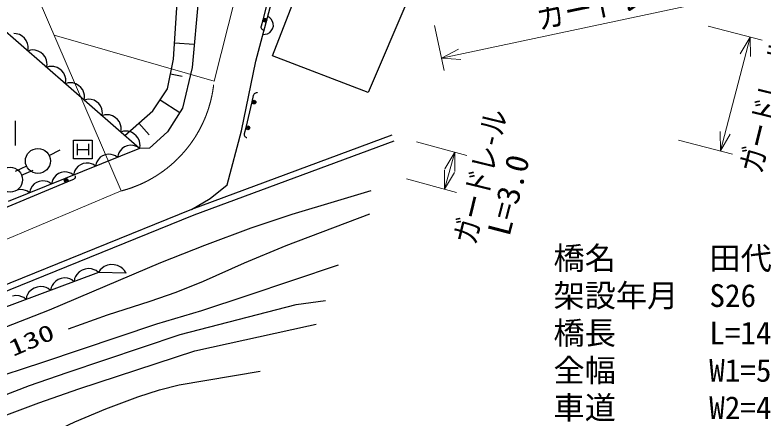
# Model space of a CAD drawing. Units: millimetres, scale not verified. Extents: x 40000 to 680000, y 20000 to 380000.
# Drawn here: x 167387 to 227336, y 265706 to 298054 of the extents above; entities that cross this region are included whole.
import ezdxf
from ezdxf.enums import TextEntityAlignment as Align

# ---------------------------------------------------------------- set-up
doc = ezdxf.new("R2010")
doc.units = ezdxf.units.MM
doc.header["$LTSCALE"] = 1000
doc.linetypes.add('CHAIN', pattern=[18.5, 12, -1.5, 3.5, -1.5])
for name, color, linetype, lineweight in [('M-BGD', 7, 'Continuous', 25), ('M-BGD-EXST', 7, 'Continuous', 25), ('M-BMK', 2, 'CHAIN', 13), ('M-STR-HTXT', 7, 'Continuous', 13)]:
    doc.layers.add(name, color=color, linetype=linetype, lineweight=lineweight)
doc.styles.add('ＭＳ ゴシック', font='')
doc.styles.get('ＭＳ ゴシック').set_extended_font_data('MS Gothic')

msp = doc.modelspace()

# ---------------------------------------------------------------- linework, layer by layer
at = {"layer": 'M-BGD'}
for p, q in [((186686, 294355), (189758, 305785)), ((180082, 294499), (180803, 305056)), ((187267, 297668), (189223, 305059)), ((188037, 294777), (191555, 303950)), ((182312, 301777), (181590, 293843)), ((199409, 300557), (195702, 291823)), ((177372, 287331), (165439, 297753)), ((187139, 297185), (187267, 297668)), ((187807, 297832), (187649, 297937)), ((187929, 297707), (187807, 297832)), ((188034, 297523), (187929, 297707)), ((188082, 297355), (188034, 297523)), ((188094, 297165), (188082, 297355)), ((187118, 297108), (187139, 297185)), ((187120, 297035), (187118, 297108)), ((187136, 296979), (187120, 297035)), ((187172, 296918), (187136, 296979)), ((187212, 296876), (187172, 296918)), ((187265, 296841), (187212, 296876)), ((187304, 296831), (187265, 296841)), ((187801, 296654), (187927, 296775)), ((187927, 296775), (188031, 296933)), ((188031, 296933), (188094, 297165)), ((167493, 296543), (167294, 296558)), ((167753, 296476), (167493, 296543)), ((167960, 296348), (167753, 296476)), ((168141, 296190), (167960, 296348)), ((168295, 296002), (168141, 296190)), ((187260, 296488), (187449, 296500)), ((187449, 296500), (187617, 296548)), ((187617, 296548), (187801, 296654)), ((168397, 295754), (168295, 296002)), ((168439, 295558), (168397, 295754)), ((168450, 295389), (168439, 295558)), ((180172, 295818), (181760, 295710)), ((168409, 295159), (168450, 295389)), ((168631, 295231), (168409, 295159)), ((168800, 295242), (168631, 295231)), ((169000, 295227), (168800, 295242)), ((169259, 295160), (169000, 295227)), ((169466, 295032), (169259, 295160)), ((169647, 294874), (169466, 295032)), ((169802, 294686), (169647, 294874)), ((169903, 294438), (169802, 294686)), ((169945, 294242), (169903, 294438)), ((179623, 292138), (180082, 294499)), ((185528, 288756), (186686, 294355)), ((195702, 291823), (188037, 294777)), ((169915, 293843), (169957, 294073)), ((170137, 293915), (169915, 293843)), ((169957, 294073), (169945, 294242)), ((170307, 293927), (170137, 293915)), ((170506, 293912), (170307, 293927)), ((170766, 293844), (170506, 293912)), ((170973, 293716), (170766, 293844)), ((181590, 293843), (180803, 290564)), ((171154, 293559), (170973, 293716)), ((171308, 293371), (171154, 293559)), ((171410, 293122), (171308, 293371)), ((179853, 293318), (180777, 293139)), ((171451, 292927), (171410, 293122)), ((171422, 292528), (171463, 292757)), ((171644, 292600), (171422, 292528)), ((171463, 292757), (171451, 292927)), ((171813, 292611), (171644, 292600)), ((172012, 292596), (171813, 292611)), ((172272, 292529), (172012, 292596)), ((172479, 292401), (172272, 292529)), ((172660, 292243), (172479, 292401)), ((172814, 292055), (172660, 292243)), ((172916, 291807), (172814, 292055)), ((178443, 290368), (179623, 292138)), ((172958, 291611), (172916, 291807)), ((172928, 291212), (172969, 291442)), ((172969, 291442), (172958, 291611)), ((186397, 291093), (186513, 291580)), ((186513, 291580), (186531, 291657)), ((186531, 291657), (186552, 291704)), ((186552, 291704), (186595, 291755)), ((186595, 291755), (186634, 291787)), ((186634, 291787), (186680, 291807)), ((186680, 291807), (186745, 291823)), ((186745, 291823), (186796, 291821)), ((186796, 291821), (186825, 291814)), ((173139, 291280), (172928, 291212)), ((173300, 291291), (173139, 291280)), ((173489, 291277), (173300, 291291)), ((173736, 291213), (173489, 291277)), ((173933, 291092), (173736, 291213)), ((174104, 290942), (173933, 291092)), ((174251, 290763), (174104, 290942)), ((174348, 290527), (174251, 290763)), ((179033, 291253), (180587, 290217)), ((185908, 289028), (186397, 291093)), ((174387, 290341), (174348, 290527)), ((174359, 289962), (174398, 290180)), ((174398, 290180), (174387, 290341)), ((176180, 288372), (178443, 290368)), ((180803, 290564), (179623, 288663)), ((167427, 287567), (167427, 289567)), ((174581, 290034), (174359, 289962)), ((174750, 290045), (174581, 290034)), ((174950, 290031), (174750, 290045)), ((175209, 289963), (174950, 290031)), ((175416, 289835), (175209, 289963)), ((175597, 289677), (175416, 289835)), ((175752, 289489), (175597, 289677)), ((175854, 289241), (175752, 289489)), ((175895, 289046), (175854, 289241)), ((175907, 288876), (175895, 289046)), ((177311, 289370), (178136, 288435)), ((185793, 288542), (185908, 289028)), ((175865, 288647), (175907, 288876)), ((176087, 288718), (175865, 288647)), ((176257, 288730), (176087, 288718)), ((176456, 288715), (176257, 288730)), ((176716, 288647), (176456, 288715)), ((176923, 288520), (176716, 288647)), ((177104, 288362), (176923, 288520)), ((177258, 288174), (177104, 288362)), ((179623, 288663), (178180, 287351)), ((197588, 288399), (181529, 282449)), ((184387, 284409), (185528, 288756)), ((185775, 288464), (185793, 288542)), ((185778, 288391), (185775, 288464)), ((185796, 288335), (185778, 288391)), ((177360, 287925), (177258, 288174)), ((177401, 287730), (177360, 287925)), ((197761, 287931), (181710, 281983)), ((185833, 288275), (185796, 288335)), ((185875, 288235), (185833, 288275)), ((185928, 288201), (185875, 288235)), ((185967, 288192), (185928, 288201)), ((177372, 287331), (166849, 283078)), ((170118, 286785), (171013, 287232)), ((175974, 287340), (175806, 287149)), ((176172, 287461), (175974, 287340)), ((176383, 287546), (176172, 287461)), ((176609, 287596), (176383, 287546)), ((176863, 287576), (176609, 287596)), ((177046, 287527), (176863, 287576)), ((177195, 287464), (177046, 287527)), ((177372, 287331), (177195, 287464)), ((177372, 287331), (177413, 287561)), ((178180, 287351), (177372, 287331)), ((177413, 287561), (177401, 287730)), ((174213, 286628), (174044, 286437)), ((174410, 286749), (174213, 286628)), ((174621, 286834), (174410, 286749)), ((174847, 286884), (174621, 286834)), ((175101, 286864), (174847, 286884)), ((175285, 286815), (175101, 286864)), ((175433, 286752), (175285, 286815)), ((175610, 286619), (175433, 286752)), ((175645, 286838), (175610, 286619)), ((175708, 286986), (175645, 286838)), ((175806, 287149), (175708, 286986)), ((172648, 286037), (172451, 285916)), ((172860, 286122), (172648, 286037)), ((173086, 286172), (172860, 286122)), ((173340, 286152), (173086, 286172)), ((173523, 286103), (173340, 286152)), ((173672, 286040), (173523, 286103)), ((173849, 285907), (173672, 286040)), ((173883, 286126), (173849, 285907)), ((173946, 286274), (173883, 286126)), ((174044, 286437), (173946, 286274)), ((168317, 285917), (167410, 285496)), ((167920, 285208), (168846, 285587)), ((171098, 285410), (170887, 285325)), ((171324, 285460), (171098, 285410)), ((171578, 285440), (171324, 285460)), ((171762, 285391), (171578, 285440)), ((171910, 285328), (171762, 285391)), ((172121, 285414), (172087, 285195)), ((172184, 285562), (172121, 285414)), ((172283, 285725), (172184, 285562)), ((172451, 285916), (172283, 285725)), ((170423, 284850), (170360, 284702)), ((170521, 285013), (170423, 284850)), ((170690, 285204), (170521, 285013)), ((170887, 285325), (170690, 285204)), ((172009, 284819), (171547, 284627)), ((172087, 285195), (171910, 285328)), ((172083, 284849), (172009, 284819)), ((172140, 284895), (172083, 284849)), ((172175, 284941), (172140, 284895)), ((172202, 285007), (172175, 284941)), ((172191, 285165), (172206, 285128)), ((172210, 285064), (172202, 285007)), ((172206, 285128), (172210, 285064)), ((171547, 284627), (164211, 281584)), ((168760, 284301), (168661, 284138)), ((168928, 284492), (168760, 284301)), ((169125, 284613), (168928, 284492)), ((169337, 284698), (169125, 284613)), ((169562, 284748), (169337, 284698)), ((169816, 284728), (169562, 284748)), ((170000, 284679), (169816, 284728)), ((170149, 284616), (170000, 284679)), ((170325, 284483), (170149, 284616)), ((170360, 284702), (170325, 284483)), ((183028, 283322), (184387, 284409)), ((167575, 283986), (167364, 283901)), ((167801, 284036), (167575, 283986)), ((168055, 284016), (167801, 284036)), ((168239, 283967), (168055, 284016)), ((168387, 283905), (168239, 283967)), ((168564, 283771), (168387, 283905)), ((168598, 283990), (168564, 283771)), ((168661, 284138), (168598, 283990)), ((181529, 282449), (183028, 283322)), ((181529, 282449), (164899, 275698)), ((181710, 281983), (165082, 275232)), ((172766, 277564), (172545, 277437)), ((173002, 277652), (172766, 277564)), ((173253, 277701), (173002, 277652)), ((173533, 277671), (173253, 277701)), ((173735, 277612), (173533, 277671)), ((173897, 277538), (173735, 277612)), ((174226, 277601), (174088, 277385)), ((174362, 277729), (174226, 277601)), ((174542, 277856), (174362, 277729)), ((174809, 277981), (174542, 277856)), ((175075, 278017), (174809, 277981)), ((175338, 278010), (175075, 278017)), ((175601, 277958), (175338, 278010)), ((175861, 277819), (175601, 277958)), ((176033, 277682), (175861, 277819)), ((176162, 277546), (176033, 277682)), ((174088, 277385), (162464, 273050)), ((172239, 277054), (172165, 276892)), ((172353, 277231), (172239, 277054)), ((172545, 277437), (172353, 277231)), ((174088, 277385), (173897, 277538)), ((176287, 277322), (174088, 277385)), ((176287, 277322), (176162, 277546)), ((170468, 276504), (170360, 276336)), ((170651, 276701), (170468, 276504)), ((170861, 276822), (170651, 276701)), ((171086, 276906), (170861, 276822)), ((171325, 276952), (171086, 276906)), ((171592, 276924), (171325, 276952)), ((171784, 276867), (171592, 276924)), ((171938, 276797), (171784, 276867)), ((172121, 276651), (171938, 276797)), ((172165, 276892), (172121, 276651)), ((168511, 275798), (168398, 275621)), ((168703, 276004), (168511, 275798)), ((168925, 276132), (168703, 276004)), ((169161, 276220), (168925, 276132)), ((169412, 276268), (169161, 276220)), ((169692, 276238), (169412, 276268)), ((169893, 276179), (169692, 276238)), ((170055, 276105), (169893, 276179)), ((170247, 275952), (170055, 276105)), ((170289, 276182), (170247, 275952)), ((170360, 276336), (170289, 276182)), ((167444, 275535), (167193, 275486)), ((167724, 275505), (167444, 275535)), ((167926, 275445), (167724, 275505)), ((168088, 275371), (167926, 275445)), ((168279, 275218), (168088, 275371)), ((168324, 275459), (168279, 275218)), ((168398, 275621), (168324, 275459))]:
    msp.add_line(p, q, dxfattribs=at)
for points in [[(151495, 268486), (154249, 268993), (156940, 269594), (159060, 270184), (161176, 270880), (170143, 274394), (179069, 278178), (182598, 279587), (186315, 280961), (189613, 282057), (193251, 283156), (195931, 283978)], [(171668, 272863), (174802, 273985), (178229, 275099), (180306, 275821), (182487, 276694), (185772, 278170), (189125, 279566), (195827, 282094)], [(157044, 265705), (158613, 266445), (160466, 267191), (169632, 270195), (178756, 273257), (182375, 274348), (185983, 275542), (193314, 278012)], [(131030, 247131), (131858, 248265), (132842, 249422), (133717, 250240), (134662, 250986), (136086, 251964), (137796, 253001), (140362, 254317), (142836, 255745), (145105, 257624), (147644, 259577), (148828, 260312), (150245, 261053), (154019, 262814), (158046, 264576), (161937, 265875), (165819, 267286), (168546, 268324), (171572, 269362), (180630, 272416), (189912, 274819), (192268, 275133)], [(142963, 252051), (144353, 253492), (145671, 254722), (146920, 255723), (148395, 256760), (150241, 257917), (152330, 259098), (160869, 263337), (163580, 264622), (166316, 265804), (169308, 266941), (172502, 268039), (181788, 271093), (190908, 273100), (191535, 273249)], [(157514, 258122), (160493, 259763), (163363, 261231), (172182, 265409), (174673, 266450), (177246, 267413), (178960, 267970), (180543, 268381), (187034, 269480)]]:
    msp.add_lwpolyline(points, dxfattribs=at)
for centre, radius in [((187412, 297630), 150), ((187412, 297630), 90), ((187412, 297630), 30), ((186543, 291059), 150), ((186543, 291059), 90), ((186543, 291059), 30), ((186054, 288994), 150), ((186054, 288994), 90), ((186054, 288994), 30), ((169224, 286338), 1000), ((166995, 284830), 1000), ((171490, 284766), 150), ((171490, 284766), 90), ((171490, 284766), 30)]:
    msp.add_circle(centre, radius, dxfattribs=at)
at = {"layer": 'M-BGD-EXST'}
for p, q in [((172080, 286506), (172080, 288006)), ((172080, 288006), (173580, 288006)), ((173580, 288006), (173580, 286506)), ((172380, 287706), (172380, 286806)), ((172380, 287256), (173280, 287256)), ((173280, 287706), (173280, 286806)), ((173580, 286506), (172080, 286506))]:
    msp.add_line(p, q, dxfattribs=at)
at = {"layer": 'M-BMK'}
for p, q in [((190276, 320000), (183339, 292748)), ((175898, 283929), (163619, 278763))]:
    msp.add_line(p, q, dxfattribs=at)
msp.add_arc((173376, 293605), 10000, 284.61293, 355.08189, dxfattribs=at)
at = {"layer": 'M-STR-HTXT'}
for p, q in [((167410, 303675), (175898, 283929)), ((201560, 294579), (240440, 302873)), ((201001, 297202), (201769, 293601)), ((227264, 296027), (222934, 297150)), ((183339, 292748), (170526, 296425)), ((223927, 287138), (226296, 296278)), ((225513, 294931), (226296, 296278)), ((226296, 296278), (226326, 294721)), ((201560, 294579), (202940, 295303)), ((203115, 294481), (201560, 294579)), ((223927, 287138), (223896, 288695)), ((224710, 288484), (223927, 287138)), ((203593, 286788), (199575, 287884)), ((220564, 288010), (224895, 286887)), ((201816, 284072), (202628, 287051)), ((201829, 285714), (202628, 287051)), ((202628, 287051), (202639, 285493)), ((201816, 284072), (201805, 285629)), ((202616, 285408), (201816, 284072)), ((198762, 284905), (202781, 283809))]:
    msp.add_line(p, q, dxfattribs=at)

# ---------------------------------------------------------------- texts
at = {"layer": 'M-BGD', "style": 'ＭＳ ゴシック', "width": 1.4}
msp.add_text('130', height=1320, rotation=23.2, dxfattribs=at).set_placement((167389, 270255), align=Align.BOTTOM_LEFT)
at = {"layer": 'M-STR-HTXT', "style": 'ＭＳ ゴシック'}
for s, rotation, width, p in [('ガードレ-ル\u3000L＝47.0', 11.8, 0.9, (209531, 296348)), ('ガードレ-ル', 76.3, 0.8, (227735, 285120)), ('ガードレ-ル', 76.3, 0.8, (204816, 279408)), ('L=3.0', 75.4, 1.05, (207538, 280067))]:
    msp.add_text(s, height=1833, rotation=rotation, dxfattribs=dict(at, width=width)).set_placement(p, align=Align.BOTTOM_LEFT)
for s, p in [('橋名\u3000\u3000\u3000田代橋', (210541, 277070)), ('架設年月\u3000S26', (210541, 274070)), ('橋長      L=14.4', (210541, 271070)), ('全幅      W1=5.0', (210541, 268070)), ('車道      W2=4.0', (210541, 265070))]:
    msp.add_text(s, height=1833, dxfattribs=at).set_placement(p, align=Align.BOTTOM_LEFT)

doc.saveas('drawing.dxf')
